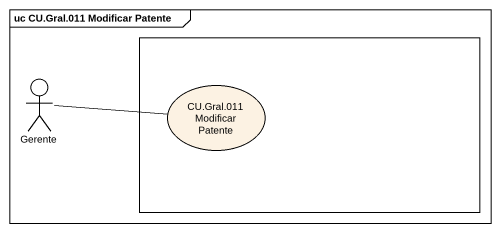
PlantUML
@startuml
mainframe uc CU.Gral.011 Modificar Patente
rectangle " " as rectangle1 {
  usecase "CU.Gral.011 Modificar Patente" as CU_Gral_011_Modificar
}
actor Gerente
Gerente -right- CU_Gral_011_Modificar
@enduml
